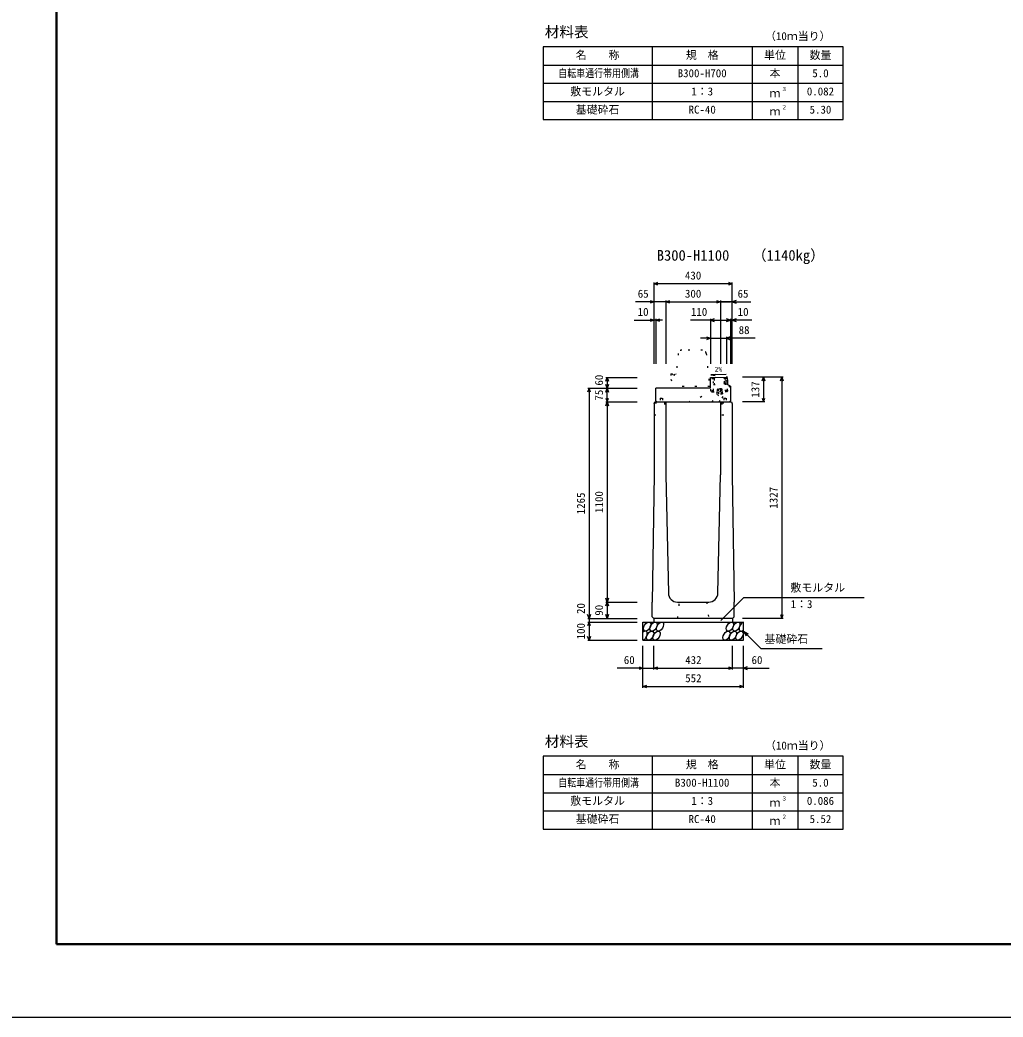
# Model space of a CAD drawing. Units: millimetres, scale not verified. Extents: x -12600 to 12600, y -5940 to 5940.
# Drawn here: x -4000 to 1403, y -5940 to -458 of the extents above; entities that cross this region are included whole.
import ezdxf
from ezdxf.enums import TextEntityAlignment as Align

# ---------------------------------------------------------------- set-up
doc = ezdxf.new("R2010")
doc.units = ezdxf.units.MM
doc.header["$LTSCALE"] = 40
doc.linetypes.add('DOTTED', pattern=[1.75, 0.25, -1.5])
for name, color, linetype, lineweight in [('0-0_DIM', 7, 'Continuous', 25), ('0-1_Defpoints', 5, 'Continuous', 25), ('0-2_HATCH', 6, 'Continuous', 25), ('0-3_HYO', 3, 'Continuous', 25), ('0-4_HYO2', 4, 'Continuous', 25), ('0-5_OUTLINE', 3, 'Continuous', 25), ('0-6_OUTLINE2', 4, 'DOTTED', 25), ('0-7_TXT', 7, 'Continuous', 25), ('0-8_WAKU', 3, 'Continuous', 25)]:
    doc.layers.add(name, color=color, linetype=linetype, lineweight=lineweight)
doc.styles.add('ＭＳ ゴシック', font='')
doc.styles.get('ＭＳ ゴシック').set_extended_font_data('MS Gothic')

msp = doc.modelspace()

# ---------------------------------------------------------------- linework, layer by layer
at = {"layer": '0-0_DIM'}
for p, q in [((-515, -2348.54), (-515, -1901.04)), ((-85, -1908.54), (-515, -1908.54)), ((-85, -2348.54), (-85, -1901.04)), ((-515, -2008.54), (-616.98, -2008.54)), ((-450, -2008.54), (-515, -2008.54)), ((-450, -2001.04), (-450, -2348.54)), ((-450, -2008.54), (-150, -2008.54)), ((-150, -2001.04), (-150, -2348.54)), ((-150, -2008.54), (-95, -2008.54)), ((-85, -2008.54), (-150, -2008.54)), ((-85, -2008.54), (16.98, -2008.54)), ((-623.38, -2108.54), (-515, -2108.54)), ((-505, -2108.54), (-515, -2108.54)), ((-505, -2101.04), (-505, -2348.54)), ((-468.7, -2108.54), (-505, -2108.54)), ((-205, -2108.54), (-315, -2108.54)), ((-205, -2101.04), (-205, -2348.54)), ((-205, -2108.54), (-95, -2108.54)), ((-95, -2101.04), (-95, -2348.54)), ((-95, -2108.54), (-85, -2108.54)), ((23.38, -2108.54), (-85, -2108.54)), ((-205, -2208.54), (-260, -2208.54)), ((-205, -2208.54), (-117, -2208.54)), ((-117, -2201.04), (-117, -2348.54)), ((41.78, -2208.54), (-117, -2208.54)), ((-779.5, -2423.54), (-607, -2423.54)), ((-772, -2423.54), (-772, -2483.54)), ((194.5, -2421.54), (-28, -2421.54)), ((87, -2421.54), (87, -2558.54)), ((187, -2421.54), (187, -3748.54)), ((-879.5, -2483.54), (-607, -2483.54)), ((-872, -2483.54), (-872, -3748.54)), ((-772, -2558.54), (-772, -2483.54)), ((-779.5, -2558.54), (-607, -2558.54)), ((-772, -2558.54), (-772, -3658.54)), ((94.5, -2558.54), (-28, -2558.54)), ((-779.5, -3658.54), (-607, -3658.54)), ((-772, -3658.54), (-772, -3748.54)), ((-146.89, -3759.35), (-20.66, -3633.11)), ((-20.66, -3633.11), (640.81, -3633.11)), ((-879.5, -3748.54), (-607, -3748.54)), ((-879.5, -3768.54), (-607, -3768.54)), ((-872, -3748.54), (-872, -3768.54)), ((-872, -3768.54), (-872, -3868.54)), ((194.5, -3748.54), (-28, -3748.54)), ((-24, -3818.54), (71.76, -3914.29)), ((-24, -3818.54), (1.98, -3833.54)), ((-24, -3818.54), (-9, -3844.52)), ((-879.5, -3868.54), (-607, -3868.54)), ((-576, -4129.9), (-576, -3898.54)), ((-516, -4029.9), (-516, -3898.54)), ((-84, -4029.9), (-84, -3898.54)), ((-24, -4129.9), (-24, -3898.54)), ((71.76, -3914.29), (409.31, -3914.29)), ((-576, -4022.4), (-717.79, -4022.4)), ((-576, -4022.4), (-516, -4022.4)), ((-516, -4022.4), (-84, -4022.4)), ((-24, -4022.4), (-84, -4022.4)), ((-24, -4022.4), (117.79, -4022.4)), ((-576, -4122.4), (-24, -4122.4))]:
    msp.add_line(p, q, dxfattribs=at)
for points in [[(-493.86, -1916.23), (-515, -1908.54), (-493.86, -1900.84)], [(-106.14, -1900.84), (-85, -1908.54), (-106.14, -1916.23)], [(-536.14, -2000.84), (-515, -2008.54), (-536.14, -2016.23)], [(-428.86, -2016.23), (-450, -2008.54), (-428.86, -2000.84)], [(-171.14, -2000.84), (-150, -2008.54), (-171.14, -2016.23)], [(-63.86, -2000.84), (-85, -2008.54), (-63.86, -2016.23)], [(-536.14, -2100.84), (-515, -2108.54), (-536.14, -2116.23)], [(-483.86, -2116.23), (-505, -2108.54), (-483.86, -2100.84)], [(-183.86, -2100.84), (-205, -2108.54), (-183.86, -2116.23)], [(-116.14, -2116.23), (-95, -2108.54), (-116.14, -2100.84)], [(-63.86, -2100.84), (-85, -2108.54), (-63.86, -2116.23)], [(-226.14, -2200.84), (-205, -2208.54), (-226.14, -2216.23)], [(-95.86, -2200.84), (-117, -2208.54), (-95.86, -2216.23)], [(-779.7, -2444.68), (-772, -2423.54), (-764.3, -2444.68)], [(-764.3, -2462.39), (-772, -2483.54), (-779.7, -2462.39)], [(79.3, -2442.68), (87, -2421.54), (94.7, -2442.68)], [(179.3, -2442.68), (187, -2421.54), (194.7, -2442.68)], [(-864.3, -2504.68), (-872, -2483.54), (-879.7, -2504.68)], [(-779.7, -2504.68), (-772, -2483.54), (-764.3, -2504.68)], [(-779.7, -2537.39), (-772, -2558.54), (-764.3, -2537.39)], [(-779.7, -2579.68), (-772, -2558.54), (-764.3, -2579.68)], [(79.3, -2537.39), (87, -2558.54), (94.7, -2537.39)], [(-764.3, -3637.39), (-772, -3658.54), (-779.7, -3637.39)], [(-779.7, -3679.68), (-772, -3658.54), (-764.3, -3679.68)], [(-864.3, -3727.39), (-872, -3748.54), (-879.7, -3727.39)], [(-764.3, -3727.39), (-772, -3748.54), (-779.7, -3727.39)], [(179.3, -3727.39), (187, -3748.54), (194.7, -3727.39)], [(-864.3, -3789.68), (-872, -3768.54), (-879.7, -3789.68)], [(-864.3, -3847.39), (-872, -3868.54), (-879.7, -3847.39)], [(-597.14, -4014.71), (-576, -4022.4), (-597.14, -4030.1)], [(-494.86, -4030.1), (-516, -4022.4), (-494.86, -4014.71)], [(-105.14, -4014.71), (-84, -4022.4), (-105.14, -4030.1)], [(-2.86, -4014.71), (-24, -4022.4), (-2.86, -4030.1)], [(-554.86, -4130.1), (-576, -4122.4), (-554.86, -4114.71)], [(-45.14, -4114.71), (-24, -4122.4), (-45.14, -4130.1)]]:
    msp.add_lwpolyline(points, dxfattribs=at)
at = {"layer": '0-1_Defpoints'}
msp.add_lwpolyline([(-4200, -5940), (12600, -5940), (12600, 5940), (-4200, 5940)], close=True, dxfattribs=at)
at = {"layer": '0-2_HATCH', "linetype": 'DOTTED'}
for p, q in [((-187.68, -2497.19), (-188.54, -2455.2)), ((-188.4, -2462.2), (-123.41, -2460.86)), ((-123.56, -2453.86), (-122.69, -2495.85)), ((-116.07, -2501.72), (-117.72, -2421.74)), ((-110.18, -2496.6), (-110.86, -2463.35)), ((-194.16, -2498.32), (-203.16, -2498.51)), ((-116.2, -2495.72), (-194.18, -2497.32)), ((-170.06, -2502.83), (-137.07, -2502.15)), ((-167.13, -2516.77), (-167.39, -2504.27)), ((-139.42, -2516.2), (-167.13, -2516.77)), ((-164.5, -2487.34), (-166.96, -2489.26)), ((-166.81, -2496.76), (-166.96, -2489.26)), ((-140.57, -2496.22), (-166.81, -2496.76)), ((-166.57, -2488.91), (-164.5, -2487.34)), ((-143.26, -2486.9), (-164.5, -2487.34)), ((-160.56, -2496.63), (-160.72, -2489.13)), ((-160.46, -2504.13), (-160.2, -2516.63)), ((-146.81, -2496.35), (-146.97, -2488.85)), ((-146.61, -2503.85), (-146.35, -2516.34)), ((-141.13, -2488.39), (-143.26, -2486.9)), ((-140.57, -2496.22), (-140.72, -2488.72)), ((-139.68, -2503.7), (-139.42, -2516.2)), ((-137.07, -2502.15), (-137.04, -2503.65)), ((-116.18, -2496.72), (-110.18, -2496.6))]:
    msp.add_line(p, q, dxfattribs=at)
at = {"layer": '0-2_HATCH'}
msp.add_line((-111.4, -2436.98), (-110.86, -2463.35), dxfattribs=at)
at = {"layer": '0-2_HATCH', "linetype": 'DOTTED'}
for points in [[(-203.16, -2498.51), (-204.7, -2423.52), (-195.7, -2423.34)], [(-195.7, -2423.34), (-194.06, -2503.32), (-116.07, -2501.72)], [(-188.54, -2455.2), (-187.54, -2455.18), (-188.04, -2431.18), (-189.04, -2431.2), (-189.18, -2424.21), (-124.2, -2422.87)], [(-184.18, -2424.1), (-184.04, -2431.1), (-185.04, -2431.12), (-184.55, -2455.12), (-183.55, -2455.1), (-183.4, -2462.09)], [(-128.41, -2460.96), (-128.56, -2453.96), (-127.56, -2453.94), (-128.05, -2429.95), (-129.05, -2429.97), (-129.19, -2422.97)], [(-124.2, -2422.87), (-124.05, -2429.87), (-125.05, -2429.89), (-124.56, -2453.88), (-123.56, -2453.86)], [(-111.4, -2436.98), (-111.72, -2421.61), (-117.72, -2421.74)], [(-137.04, -2503.65), (-170.03, -2504.33), (-170.06, -2502.83)]]:
    msp.add_lwpolyline(points, dxfattribs=at)
for centre, radius, start, end in [((-163.77, -2492.48), 4.53, 47.57461, 134.78335), ((-153.28, -2516.49), 11, 181.1783, 1.1783), ((-153.47, -2507.27), 19.53, 70.56972, 111.78823), ((-143.78, -2492.07), 4.53, 47.57461, 134.78335)]:
    msp.add_arc(centre, radius, start, end, dxfattribs=at)
at = {"layer": '0-2_HATCH'}
for centre in [(-553.11, -3793.54), (-517.63, -3793.54), (-482.16, -3793.54), (-97.95, -3793.54), (-62.48, -3793.54), (-536.23, -3843.54), (-500.75, -3843.54), (-116.55, -3843.54), (-81.07, -3843.54), (-45.59, -3843.54)]:
    msp.add_ellipse(centre, major_axis=(14.54, 23.54), ratio=0.5792, dxfattribs=at)
for centre, start_param, end_param in [((-27, -3793.54), 0.6666252, 4.1103269), ((-571.7, -3843.54), 3.7419964, 7.318141)]:
    msp.add_ellipse(centre, major_axis=(14.54, 23.54), ratio=0.5792, start_param=start_param, end_param=end_param, dxfattribs=at)
at = {"layer": '0-3_HYO'}
for p, q in [((-525, -606.64), (-525, -1006.64)), ((25, -606.64), (25, -1006.64)), ((275, -606.64), (275, -1006.64)), ((-1125, -706.64), (525, -706.64)), ((-525, -4506.64), (-525, -4906.64)), ((25, -4506.64), (25, -4906.64)), ((275, -4506.64), (275, -4906.64)), ((-1125, -4606.64), (525, -4606.64))]:
    msp.add_line(p, q, dxfattribs=at)
for points in [[(-1125, -1006.64), (525, -1006.64), (525, -606.64), (-1125, -606.64)], [(-1125, -4906.64), (525, -4906.64), (525, -4506.64), (-1125, -4506.64)]]:
    msp.add_lwpolyline(points, close=True, dxfattribs=at)
at = {"layer": '0-4_HYO2'}
for p, q in [((-1125, -806.64), (525, -806.64)), ((-1125, -906.64), (525, -906.64)), ((-1125, -4706.64), (525, -4706.64)), ((-1125, -4806.64), (525, -4806.64))]:
    msp.add_line(p, q, dxfattribs=at)
at = {"layer": '0-5_OUTLINE', "linetype": 'DOTTED'}
for p, q in [((-381.81, -2291.59), (-393, -2403.54)), ((-248.1, -2273.54), (-361.9, -2273.54)), ((-228.2, -2291.55), (-210, -2473.54)), ((-423, -2403.54), (-423, -2433.54)), ((-423, -2403.54), (-415, -2403.54)), ((-423, -2433.54), (-400, -2473.54)), ((-210, -2473.54), (-400, -2473.54))]:
    msp.add_line(p, q, dxfattribs=at)
at = {"layer": '0-5_OUTLINE'}
for p, q in [((-205, -2423.54), (-117, -2421.72)), ((-205, -2483.54), (-205, -2423.54)), ((-95, -2471.6), (-120, -2458.6)), ((-117, -2421.72), (-111, -2427.6)), ((-111, -2436.53), (-111, -2427.6)), ((-505, -2552.54), (-505, -2483.54)), ((-205, -2483.54), (-505, -2483.54)), ((-95, -2471.6), (-95, -2552.54)), ((-515, -2568.54), (-510, -2558.54)), ((-515, -2568.54), (-515, -2958.54)), ((-510, -2558.54), (-90, -2558.54)), ((-505, -2552.54), (-499, -2558.54)), ((-450, -2558.54), (-450, -2958.54)), ((-150, -2558.54), (-150, -2958.54)), ((-101, -2558.54), (-95, -2552.54)), ((-90, -2558.54), (-85, -2568.54)), ((-85, -2568.54), (-85, -2958.54)), ((-515, -2958.54), (-525, -3658.54)), ((-450, -2958.54), (-436.05, -3609.61)), ((-163.95, -3609.61), (-150, -2958.54)), ((-85, -2958.54), (-75, -3658.54)), ((-525, -3739.54), (-525, -3658.54)), ((-386.06, -3658.54), (-213.94, -3658.54)), ((-75, -3739.54), (-75, -3658.54)), ((-576, -3768.54), (-24, -3768.54)), ((-576, -3868.54), (-576, -3768.54)), ((-525, -3739.54), (-516, -3748.54)), ((-84, -3748.54), (-516, -3748.54)), ((-516, -3748.54), (-516, -3768.54)), ((-84, -3748.54), (-75, -3739.54)), ((-84, -3748.54), (-84, -3768.54)), ((-24, -3868.54), (-24, -3768.54)), ((-576, -3868.54), (-24, -3868.54))]:
    msp.add_line(p, q, dxfattribs=at)
at = {"layer": '0-5_OUTLINE', "linetype": 'DOTTED'}
msp.add_lwpolyline([(-415, -2403.54), (-405, -2413.54), (-395, -2403.54), (-393, -2403.54)], dxfattribs=at)
at = {"layer": '0-5_OUTLINE'}
msp.add_lwpolyline([(-111, -2436.53), (-120, -2446.53), (-120, -2458.6)], dxfattribs=at)
at = {"layer": '0-5_OUTLINE', "linetype": 'DOTTED'}
for centre, start, end in [((-361.9, -2293.54), 90, 174.40835), ((-248.1, -2293.54), 4.08463, 90)]:
    msp.add_arc(centre, 20, start, end, dxfattribs=at)
at = {"layer": '0-5_OUTLINE'}
for centre, start, end in [((-386.06, -3608.54), 181.22758, 269.80012), ((-213.94, -3608.54), 270, 358.77242)]:
    msp.add_arc(centre, 50, start, end, dxfattribs=at)
at = {"layer": '0-6_OUTLINE2'}
for p, q in [((-196.21, -2558.54), (-120, -2458.6)), ((-325.43, -2558.54), (-194.06, -2503.32)), ((-157.2, -2558.54), (-110.19, -2496.6)), ((-98.67, -2469.69), (-155.81, -2558.54)), ((-512.25, -2563.04), (-458, -2563.04)), ((-481, -2538.04), (-469, -2538.04)), ((-481, -2538.04), (-481, -2563.04)), ((-469, -2538.04), (-469, -2563.04)), ((-458, -2563.04), (-458, -2628.54)), ((-142, -2563.04), (-87.75, -2563.04)), ((-131, -2538.04), (-119, -2538.04)), ((-131, -2538.04), (-131, -2563.04)), ((-119, -2538.04), (-119, -2563.04)), ((-515, -2628.54), (-458, -2628.54)), ((-385, -3748.54), (-375, -3658.54)), ((-225, -3658.54), (-215, -3748.54))]:
    msp.add_line(p, q, dxfattribs=at)
msp.add_lwpolyline([(-142, -2563.04), (-142, -2628.54), (-85, -2628.54)], dxfattribs=at)
at = {"layer": '0-7_TXT'}
msp.add_line((-203.28, -2409.6), (-179.56, -2413.28), dxfattribs=at)
msp.add_lwpolyline([(-118.72, -2407.86), (-203.28, -2409.6), (-179.74, -2404.95)], dxfattribs=at)
at = {"layer": '0-8_WAKU', "lineweight": 50}
msp.add_lwpolyline([(-3800, -5540), (12200, -5540), (12200, 5540), (-3800, 5540)], close=True, dxfattribs=at)

# ---------------------------------------------------------------- texts
at = {"layer": '0-0_DIM', "style": 'ＭＳ ゴシック'}
for s, p in [('430', (-345, -1898.54)), ('65', (-604.32, -1998.54)), ('300', (-345, -1998.54)), ('65', (-55.68, -1998.54)), ('10', (-604.84, -2098.54)), ('110', (-312.16, -2098.54)), ('10', (-55.16, -2098.54)), ('88', (-49.81, -2198.54)), ('敷モルタル', (234.94, -3614.38)), ('1：3', (235.94, -3705.07)), ('基礎砕石', (92.32, -3897.12)), ('60', (-681, -4012.4)), ('432', (-343.46, -4012.4)), ('60', (21, -4012.4)), ('552', (-343.46, -4112.4))]:
    msp.add_text(s, height=43.99, dxfattribs=at).set_placement(p, align=Align.BOTTOM_LEFT)
for s, p in [('60', (-782, -2468.54)), ('137', (77, -2535.04)), ('75', (-782, -2551.04)), ('1265', (-882, -3176.04)), ('1100', (-782, -3168.54)), ('1327', (177, -3145.04)), ('20', (-882, -3724.22)), ('90', (-782, -3733.54)), ('100', (-882, -3863.54))]:
    msp.add_text(s, height=43.99, rotation=90, dxfattribs=at).set_placement(p, align=Align.BOTTOM_LEFT)
at = {"layer": '0-7_TXT', "style": 'ＭＳ ゴシック'}
for s, height, p in [('材料表', 58.65, (-1115, -571.64)), ('（10ｍ当り）', 43.99, (95, -582.64)), ('名\u3000\u3000称', 43.99, (-945, -686.64)), ('規\u3000格', 43.99, (-340, -686.64)), ('単位', 43.99, (90, -686.64)), ('数量', 43.99, (340, -686.64)), ('B300-H700', 43.99, (-385, -786.64)), ('本', 43.99, (120, -786.64)), ('5.0', 43.99, (355, -786.64)), ('敷モルタル', 43.99, (-975, -886.64)), ('1：3', 43.99, (-310, -886.64)), ('ｍ', 43.99, (120, -896.64)), ('３', 21.99, (185.54, -856.27)), ('0.082', 43.99, (325, -886.64)), ('基礎砕石', 43.99, (-945, -986.64)), ('RC-40', 43.99, (-325, -986.64)), ('２', 21.99, (185.54, -956.27)), ('5.30', 43.99, (340, -986.64)), ('ｍ', 43.99, (120, -996.64)), ('B300-H1100', 58.65, (-500, -1799.56)), ('（1140kg）', 58.65, (23.7, -1799.16)), ('2%', 26.39, (-181.82, -2399.79)), ('材料表', 58.65, (-1115, -4471.64)), ('（10ｍ当り）', 43.99, (95, -4482.64)), ('名\u3000\u3000称', 43.99, (-945, -4586.64)), ('規\u3000格', 43.99, (-340, -4586.64)), ('単位', 43.99, (90, -4586.64)), ('数量', 43.99, (340, -4586.64)), ('B300-H1100', 43.99, (-400, -4686.64)), ('本', 43.99, (120, -4686.64)), ('5.0', 43.99, (355, -4686.64)), ('敷モルタル', 43.99, (-975, -4786.64)), ('1：3', 43.99, (-310, -4786.64)), ('ｍ', 43.99, (120, -4796.64)), ('３', 21.99, (185.54, -4756.27)), ('0.086', 43.99, (325, -4786.64)), ('基礎砕石', 43.99, (-945, -4886.64)), ('RC-40', 43.99, (-325, -4886.64)), ('ｍ', 43.99, (120, -4896.64)), ('２', 21.99, (185.54, -4856.27)), ('5.52', 43.99, (340, -4886.64))]:
    msp.add_text(s, height=height, dxfattribs=at).set_placement(p, align=Align.BOTTOM_LEFT)
at = {"layer": '0-7_TXT', "style": 'ＭＳ ゴシック', "width": 0.8}
for p in [(-1041, -786.64), (-1041, -4686.64)]:
    msp.add_text('自転車通行帯用側溝', height=43.99, dxfattribs=at).set_placement(p, align=Align.BOTTOM_LEFT)

doc.saveas('drawing.dxf')
